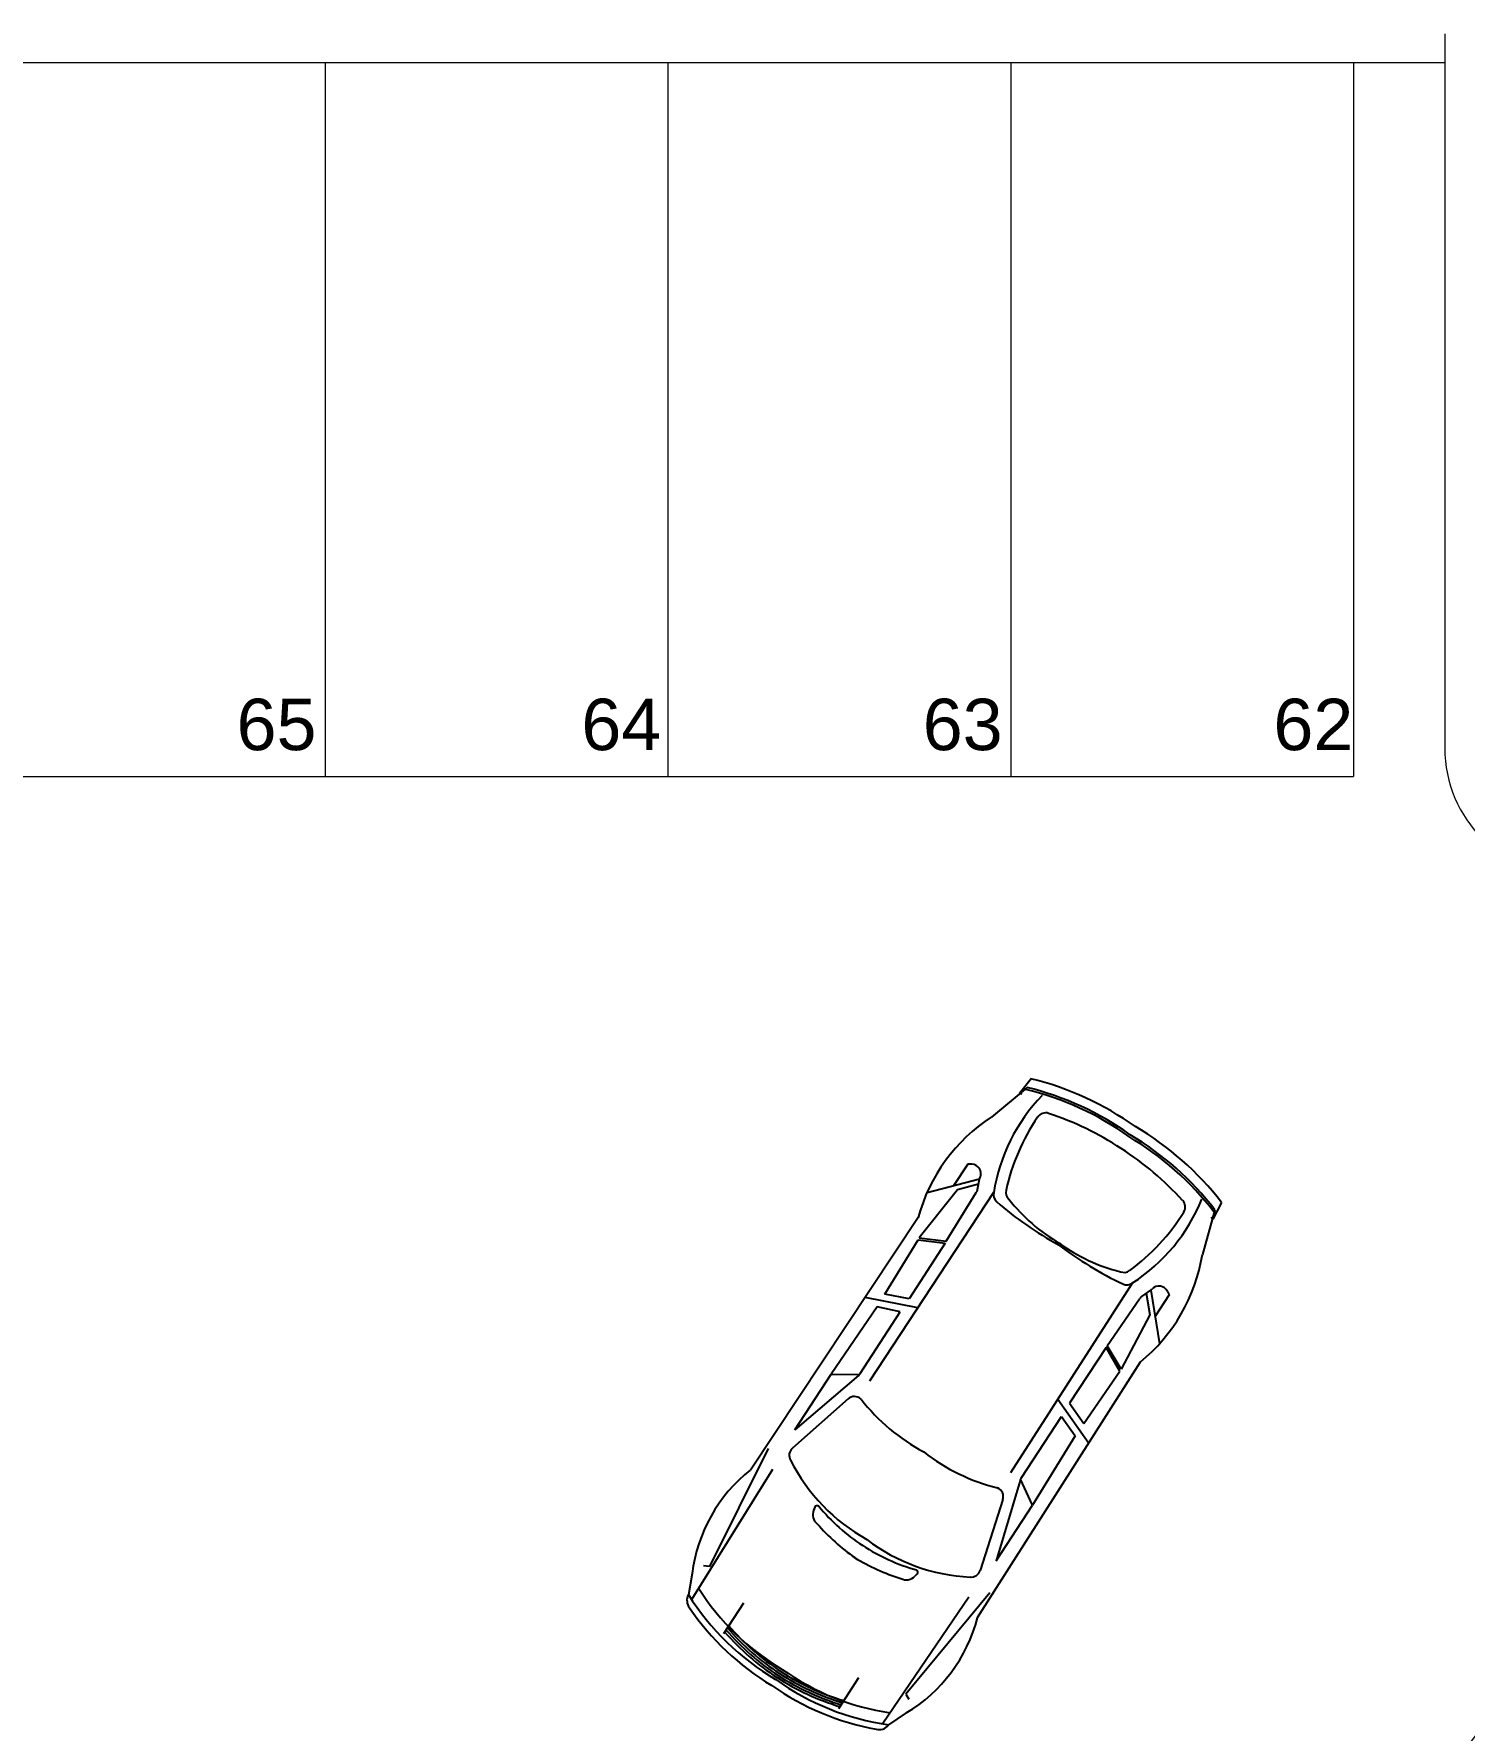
# Model space of a CAD drawing. Header units: inches. Extents: x 13 to 261, y -112 to -47.
# Drawn here: x 198.61 to 208.62, y -78.1 to -66.23 of the extents above; entities that cross this region are included whole.
import ezdxf

# ---------------------------------------------------------------- set-up
doc = ezdxf.new("R2010")
doc.units = ezdxf.units.IN
doc.header["$MEASUREMENT"] = 0
for name, color, linetype, lineweight in [('BANQUETA', 2, 'Continuous', 18), ('CAJONES', 3, 'Continuous', 20), ('TEXTOS', 124, 'Continuous', 30)]:
    doc.layers.add(name, color=color, linetype=linetype, lineweight=lineweight)
doc.styles.add('TEXTOS', font='ARIALUNI.TTF', dxfattribs={"height": 0.36})

msp = doc.modelspace()

# ---------------------------------------------------------------- linework, layer by layer
for p, q in [((205.566, -73.604), (205.316, -73.812)), ((205.593, -73.543), (205.513, -73.646)), ((205.53, -73.651), (205.513, -73.646)), ((205.15, -74.14), (205.051, -74.293)), ((205.178, -74.141), (205.15, -74.14)), ((205.331, -74.34), (204.462, -75.661)), ((205.079, -74.32), (204.811, -74.657)), ((205.233, -74.245), (204.865, -74.341)), ((205, -74.681), (205.21, -74.34)), ((205.226, -74.281), (205.079, -74.32)), ((205.219, -74.318), (205.233, -74.245)), ((205.233, -74.245), (205.238, -74.233)), ((206.881, -74.46), (206.793, -74.773)), ((206.927, -74.41), (206.865, -74.526)), ((204.803, -74.515), (203.628, -76.283)), ((206.853, -74.512), (206.865, -74.526)), ((204.569, -75.052), (204.804, -74.672)), ((204.992, -74.694), (204.741, -75.085)), ((204.804, -74.672), (204.992, -74.694)), ((204.811, -74.657), (205, -74.681)), ((204.741, -75.085), (204.569, -75.052)), ((206.304, -74.973), (205.449, -76.303)), ((206.37, -75.067), (206.431, -75.024)), ((206.4, -75.045), (206.425, -75.195)), ((206.431, -75.024), (206.44, -75.014)), ((206.431, -75.024), (206.492, -75.399)), ((206.56, -75.057), (206.461, -75.21)), ((206.548, -75.032), (206.56, -75.057)), ((204.516, -75.141), (204.193, -75.611)), ((204.398, -75.606), (204.678, -75.174)), ((204.8, -75.147), (204.431, -75.074)), ((204.678, -75.174), (204.516, -75.141)), ((206.127, -75.414), (206.353, -75.083)), ((206.425, -75.195), (206.224, -75.577)), ((206.224, -75.577), (206.127, -75.414)), ((206.357, -75.527), (205.217, -77.317)), ((206.118, -75.426), (205.862, -75.814)), ((206.214, -75.59), (206.118, -75.426)), ((203.939, -76.001), (204.193, -75.611)), ((204.386, -75.62), (203.939, -76.001)), ((204.193, -75.611), (204.393, -75.614)), ((204.193, -75.611), (204.393, -75.614)), ((205.962, -75.958), (206.214, -75.59)), ((204.312, -75.785), (203.923, -76.13)), ((205.781, -75.786), (205.998, -76.094)), ((205.862, -75.814), (205.962, -75.958)), ((205.524, -76.339), (205.806, -75.908)), ((205.806, -75.908), (205.902, -76.043)), ((205.902, -76.043), (205.603, -76.528)), ((203.753, -76.132), (203.342, -76.958)), ((203.784, -76.279), (203.219, -77.188)), ((205.516, -76.356), (205.349, -76.918)), ((205.603, -76.528), (205.519, -76.347)), ((205.603, -76.528), (205.519, -76.347)), ((204.08, -76.543), (204.071, -76.566)), ((205.396, -76.49), (205.238, -76.986)), ((205.349, -76.918), (205.603, -76.528)), ((203.342, -76.958), (203.301, -76.954)), ((203.221, -77.008), (203.194, -77.157)), ((204.796, -77.009), (204.779, -77.027)), ((205.158, -77.173), (204.556, -78.058)), ((205.305, -77.142), (204.716, -77.853)), ((203.579, -77.214), (203.439, -77.429)), ((204.386, -77.739), (204.246, -77.954)), ((204.716, -77.853), (204.737, -77.888)), ((204.72, -77.983), (204.595, -78.068))]:
    msp.add_line(p, q)
for centre, radius, start, end in [((205.068, -75.641), 2.081, 54.4314, 76.4469), ((205.07, -75.64), 2.095, 54.4803, 76.2966), ((205.073, -75.638), 2.159, 54.6026, 76.0726), ((206.582, -74.539), 1.266, 136.0012, 170.9632), ((205.986, -74.839), 1.227, 123.1508, 164.7002), ((206.856, -74.64), 1.472, 145.7289, 167.5855), ((205.695, -73.849), 0.067, 71.6109, 145.7289), ((205.021, -75.876), 2.203, 56.8813, 71.6109), ((205.221, -75.741), 2.081, 37.4559, 59.4713), ((205.221, -75.739), 2.095, 37.6062, 59.4225), ((205.222, -75.734), 2.159, 37.8302, 59.3001), ((205.025, -75.879), 2.203, 42.2919, 57.0215), ((205.176, -74.208), 0.067, 338.2539, 87.9318), ((205.153, -74.305), 0.067, 328.3095, 348.7397), ((205.397, -74.354), 0.067, 167.3748, 229.1208), ((205.484, -74.338), 0.067, 167.5855, 226.4829), ((206.973, -72.533), 2.476, 229.1208, 241.337), ((206.399, -73.639), 1.217, 217.864, 240.1361), ((205.616, -73.91), 1.266, 302.9396, 337.9016), ((206.606, -74.441), 0.067, 328.1739, 42.2919), ((205.412, -73.7), 1.472, 306.3172, 328.1739), ((207.291, -72.74), 2.476, 232.5657, 244.782), ((206.512, -73.713), 1.217, 233.7667, 256.0387), ((205.582, -74.576), 1.227, 309.2026, 350.7519), ((206.244, -74.832), 0.067, 247.4199, 306.3172), ((206.264, -74.919), 0.067, 244.782, 306.5279), ((206.488, -75.061), 0.067, 25.9709, 135.6488), ((206.408, -75.121), 0.067, 125.1631, 145.5933), ((204.342, -75.57), 0.067, 310.4574, 326.9514), ((204.342, -75.57), 0.067, 310.4574, 326.9514), ((204.357, -75.835), 0.067, 46.9668, 131.539), ((205.494, -74.936), 1.383, 217.9205, 241.877), ((203.967, -76.18), 0.067, 131.539, 210.6981), ((205.079, -75.625), 1.309, 206.7446, 240.933), ((205.693, -75.066), 1.383, 232.0257, 255.9822), ((204.309, -77.143), 1.097, 128.3873, 172.9588), ((205.581, -76.375), 0.067, 146.9514, 163.4453), ((205.581, -76.375), 0.067, 146.9514, 163.4453), ((205.332, -76.469), 0.067, 342.3638, 66.9359), ((204.149, -76.596), 0.0837, 158.7462, 230.3482), ((204.096, -76.549), 0.0167, 47.3025, 158.7462), ((205.152, -75.676), 1.354, 219.4718, 237.0156), ((205.193, -75.701), 1.457, 221.1743, 235.1345), ((205.155, -75.678), 1.354, 236.8872, 254.4309), ((205.231, -75.725), 1.309, 232.9697, 267.1582), ((205.115, -75.651), 1.457, 238.7682, 252.7285), ((204.72, -76.968), 0.0837, 243.5546, 315.1565), ((204.785, -76.998), 0.0167, 315.1565, 66.6002), ((205.174, -76.965), 0.067, 263.2047, 342.3638), ((203.268, -77.196), 0.0837, 152.2379, 218.2719), ((204.727, -76.192), 1.81, 212.1481, 239.3792), ((204.726, -76.192), 1.725, 212.2215, 239.5119), ((204.737, -76.199), 1.859, 214.3384, 238.927), ((204.156, -77.043), 1.097, 300.9439, 345.5155), ((204.799, -76.241), 1.79, 220.9964, 236.615), ((204.797, -76.24), 1.773, 220.9065, 236.6762), ((204.796, -76.239), 1.756, 220.8149, 236.7385), ((204.794, -76.238), 1.739, 220.7215, 236.8022), ((204.845, -76.269), 1.859, 234.9758, 259.5643), ((204.856, -76.276), 1.81, 234.5235, 261.7547), ((204.782, -76.229), 1.79, 237.2878, 252.9064), ((204.783, -76.231), 1.773, 237.2266, 252.9962), ((204.785, -76.232), 1.756, 237.1642, 253.0878), ((204.786, -76.233), 1.739, 237.1006, 253.1813), ((204.856, -76.276), 1.725, 234.3908, 261.6812), ((204.529, -78.017), 0.0837, 255.6309, 321.6648)]:
    msp.add_arc(centre, radius, start, end)
at = {"layer": 'BANQUETA'}
msp.add_line((208.49, -66.227), (208.49, -71.227), dxfattribs=at)
for centre, start, end in [((209.39, -71.227), 180, 0), ((209.39, -78.727), 0, 180)]:
    msp.add_arc(centre, 0.9, start, end, dxfattribs=at)
at = {"layer": 'CAJONES'}
for p, q in [((190.29, -66.427), (208.49, -66.427)), ((200.651, -66.427), (200.651, -71.427)), ((203.051, -66.427), (203.051, -71.427)), ((205.451, -66.427), (205.451, -71.427)), ((207.851, -66.427), (207.851, -71.427)), ((191.051, -71.427), (207.851, -71.427))]:
    msp.add_line(p, q, dxfattribs=at)

# ---------------------------------------------------------------- texts
at = {"layer": 'TEXTOS', "style": 'TEXTOS'}
for s, p in [('65', (200.031, -71.242)), ('64', (202.445, -71.242)), ('63', (204.835, -71.242)), ('62', (207.29, -71.242))]:
    msp.add_text(s, height=0.36, dxfattribs=at).set_placement(p)

doc.saveas('drawing.dxf')
